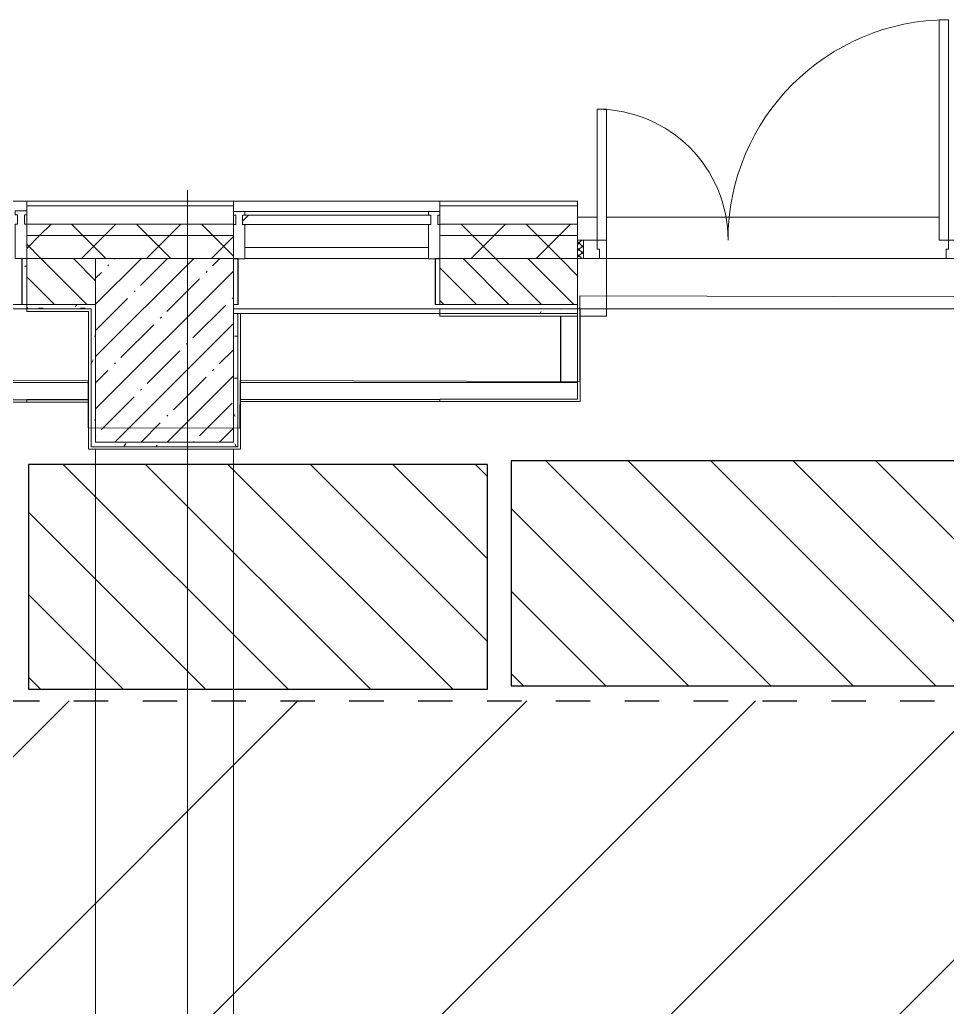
# Model space of a CAD drawing. Header units: millimetres. Extents: x -1113 to 415037, y -3642 to 354837.
# Drawn here: x 17844 to 21885, y 23702 to 28004 of the extents above; entities that cross this region are included whole.
import ezdxf

# ---------------------------------------------------------------- set-up
doc = ezdxf.new("R2010")
doc.units = ezdxf.units.MM
doc.linetypes.add('Штрих короткий', pattern=[600, 300, -300])
for name, color, linetype, lineweight in [('0) строит. леса', 20, 'Continuous', 30), ('A-AREA-BNDY', 7, 'Continuous', 5), ('A-DOOR-2', 7, 'Continuous', 5), ('A-DOOR-FRAM-2', 7, 'Continuous', 5), ('A-FLOR', 7, 'Continuous', 9), ('A-GLAZ-CURT', 7, 'Continuous', 9), ('A-GLAZ-CURT-1', 7, 'Continuous', 5), ('A-GLAZ-CURT-2', 7, 'Continuous', 20), ('A-GLAZ-CWMG', 7, 'Continuous', 9), ('A-GLAZ-CWMG-1', 7, 'Continuous', 20), ('A-WALL', 7, 'Continuous', 5), ('I-WALL', 7, 'Continuous', 5), ('S-COLS', 7, 'Continuous', 9), ('S-COLS-1', 7, 'Continuous', 5), ('Оси', 7, 'Continuous', 9)]:
    doc.layers.add(name, color=color, linetype=linetype, lineweight=lineweight)
for name, color, linetype, lineweight, true_color in [('A-DOOR-1', 7, 'Continuous', 5, 0xc0c0c0), ('A-DOOR-FRAM-1', 7, 'Continuous', 5, 0xc0c0c0), ('A-WALL-1', 9, 'Continuous', 5, 0x808080), ('A-WALL-FNSH-1', 9, 'Continuous', 5, 0x808080)]:
    doc.layers.add(name, color=color, linetype=linetype, lineweight=lineweight, true_color=true_color)
pattern_1 = [(45, (64.7, -136.06), (-141.4214, 141.4214), []), (135, (64.7, -136.06), (-141.4214, -141.4214), [])]
pattern_2 = [(0, (64.7, -136.06), (243.84, 60.96), [20.117, -162.763, 20.117, -162.763, -975.36]), (0, (64.7, -136.06), (243.84, 60.96), [-365.76, 20.117, -345.643, 20.117, -162.763, -426.72]), (0, (64.7, -136.06), (243.84, 60.96), [-914.4, 20.117, -101.803, 20.117, -284.683]), (120, (156.14, -105.58), (-174.71291, 180.69163), [20.117, -162.763, 20.117, -162.763, -975.36]), (120, (156.14, -105.58), (-174.71291, 180.69163), [-365.76, 20.117, -345.643, 20.117, -162.763, -426.72]), (120, (156.14, -105.58), (-174.71291, 180.69163), [-914.4, 20.117, -101.803, 20.117, -284.683]), (240, (186.62, 16.34), (-69.12709, -241.65163), [20.117, -162.763, 20.117, -162.763, -975.36]), (240, (186.62, 16.34), (-69.12709, -241.65163), [-365.76, 20.117, -345.643, 20.117, -162.763, -426.72]), (240, (186.62, 16.34), (-69.12709, -241.65163), [-914.4, 20.117, -101.803, 20.117, -284.683])]

# ---------------------------------------------------------------- blocks, each defined once
blk = doc.blocks.new('Прямоугольный импост - Импост структурный с накладкой - 190мм-22856094-Объем проектирования 1 этажа')
at = {"layer": 'A-GLAZ-CWMG-1'}
for p, q in [((-50, 40), (-50, 190)), ((-50, 190), (0, 190)), ((0, 190), (0, 40)), ((-40, 40), (-50, 40)), ((-50, -17), (-50, 0)), ((-50, 0), (-40, 0)), ((-40, 0), (-40, 40)), ((-10, 40), (-10, 0)), ((0, 40), (-10, 40)), ((-10, 0), (0, 0)), ((0, 0), (0, -17)), ((0, -17), (-50, -17))]:
    blk.add_line(p, q, dxfattribs=at)
blk = doc.blocks.new('Системная панель - Стекло - 40мм-V27-Объем проектирования 1 этажа')
at = {"layer": 'A-GLAZ-CURT-1'}
h = blk.add_hatch(dxfattribs=at)
h.set_pattern_fill('FP_52', color=256, style=0, pattern_type=2)
h.set_pattern_definition([(45, (-19360.26, -27088.3), (-565.685, 565.685), [400, -1200]), (45, (-19760.26, -27288.3), (-565.685, 565.685), [1200, -400]), (45, (-18960.26, -27488.3), (-565.685, 565.685), [400, -1200])])
h.paths.add_polyline_path([(116, -40), (410, -38.3), (410, 0), (-410, 0), (-410, -40), (-15.4, -40)])
at = {"layer": 'A-GLAZ-CURT-2'}
for p, q in [((410, 0), (-410, 0)), ((-410, 0), (-410, -40)), ((410, -40), (410, 0)), ((-410, -40), (410, -40))]:
    blk.add_line(p, q, dxfattribs=at)
blk = doc.blocks.new('Прямоугольный импост - Импост структурный с накладкой - 160мм Темный-33186088-Объем проектирования 1 этажа')
at = {"layer": 'A-GLAZ-CWMG'}
for p, q in [((17760.3, 27307), (16960.3, 27307)), ((17760.3, 27150), (16960.3, 27150))]:
    blk.add_line(p, q, dxfattribs=at)
blk = doc.blocks.new('Прямоугольный импост - Импост структурный с накладкой - 190мм-V28-Объем проектирования 1 этажа')
at = {"layer": 'A-GLAZ-CWMG-1'}
for p, q in [((-50, 40), (-50, 190)), ((-50, 190), (0, 190)), ((0, 190), (0, 40)), ((-40, 40), (-50, 40)), ((-50, -17), (-50, 0)), ((-50, 0), (-40, 0)), ((-40, 0), (-40, 40)), ((-10, 40), (-10, 0)), ((0, 40), (-10, 40)), ((-10, 0), (0, 0)), ((0, 0), (0, -17)), ((0, -17), (-50, -17))]:
    blk.add_line(p, q, dxfattribs=at)
blk = doc.blocks.new('Прямоугольный импост - Импост структурный с накладкой - 190мм-V63-Объем проектирования 1 этажа')
at = {"layer": 'A-GLAZ-CWMG-1'}
for p, q in [((0, 190), (-50, 190)), ((-50, 190), (-50, 40)), ((0, 40), (0, 188.3)), ((-50, 40), (-40, 40)), ((-40, 0), (-50, 0)), ((-50, 0), (-50, -17)), ((-40, 40), (-40, 0)), ((-10, 0), (-10, 40)), ((-10, 40), (0, 40)), ((0, 0), (-10, 0)), ((0, -17), (0, 0)), ((-50, -17), (0, -17))]:
    blk.add_line(p, q, dxfattribs=at)
blk = doc.blocks.new('BSC_Колонна _Прямоугольная - 600х800-V168-Объем проектирования 1 этажа')
at = {"layer": 'S-COLS-1'}
h = blk.add_hatch(dxfattribs=at)
h.set_pattern_fill('FP_161', color=256, style=0, pattern_type=2)
h.set_pattern_definition([(45, (-18410.26, -26700), (-114.04925, 114.04925), []), (45, (-18296.2, -26700), (-114.04925, 114.04925), [201.613, -40.323, 6.706, -33.617])])
h.paths.add_polyline_path([(-300, -400), (300, -400), (300, 400), (-300, 400), (-300, -369.5)])
for p, q in [((300, 400), (-300, 400)), ((-300, 400), (-300, -400)), ((300, -400), (300, 400)), ((-300, -400), (300, -400))]:
    blk.add_line(p, q, dxfattribs=at)
blk = doc.blocks.new('110_Дверь_СКБ_2Ст_Наружная - ДН-1_л_ Двухстворчатая 1450 х3300 _h_ в свету с верхним остеклением-23567691-Объем проектирования 1 этажа')
at = {"layer": 'A-DOOR-2'}
h = blk.add_hatch(dxfattribs=at)
h.set_pattern_fill('FP_182', color=256, style=0, pattern_type=2)
h.set_pattern_definition([(135, (1501.41, 189.685), (-14.14214, -14.14214), []), (225, (1501.41, 189.685), (14.14214, -14.14214), [])])
h.paths.add_polyline_path([(844.5, -125), (869.5, -125), (869.5, -45), (844.5, -45), (844.5, -85)])
at = {"layer": 'A-DOOR-FRAM-2'}
h = blk.add_hatch(dxfattribs=at)
h.set_pattern_fill('FP_183', color=256, style=0, pattern_type=2)
h.set_pattern_definition([(45, (-621.384, 189.685), (-14.1421, 14.1421), []), (135, (-621.384, 189.685), (-14.1421, -14.1421), [])])
h.paths.add_polyline_path([(-830.5, -125), (-805.5, -124), (-805.5, -45), (-830.5, -45), (-830.5, -85)])
at = {"layer": 'A-DOOR-1'}
for p, q in [((784.5, 915), (744.5, 915)), ((744.5, 915), (744.5, -45)), ((784.5, -45), (784.5, 915)), ((-745.5, 525), (-745.5, -45)), ((-705.5, 525), (-745.5, 525)), ((-705.5, -45), (-705.5, 525)), ((-745.5, -45), (-705.5, -45)), ((744.5, -45), (784.5, -45))]:
    blk.add_line(p, q, dxfattribs=at)
for centre, radius, start, end in [((784.5, -45), 960, 90, 180), ((-745.5, -45), 570, 0, 90)]:
    blk.add_arc(centre, radius, start, end, dxfattribs=at)
at = {"layer": 'A-DOOR-FRAM-1'}
for p, q in [((-805.5, -45), (-830.5, -45)), ((-830.5, -45), (-830.5, -125)), ((-745.5, -45), (-805.5, -45)), ((-805.5, -45), (-805.5, -125)), ((-805.5, -125), (-805.5, -45)), ((-745.5, -85), (-745.5, -45)), ((-735.5, -85), (-745.5, -85)), ((-735.5, -125), (-735.5, -85)), ((784.5, -85), (774.5, -85)), ((774.5, -85), (774.5, -125)), ((784.5, -45), (784.5, -85)), ((844.5, -45), (784.5, -45)), ((844.5, -125), (844.5, -45)), ((869.5, -45), (844.5, -45)), ((844.5, -45), (844.5, -125)), ((869.5, -125), (869.5, -45)), ((-830.5, -125), (-805.5, -125)), ((-805.5, -125), (-735.5, -125)), ((774.5, -125), (844.5, -125)), ((844.5, -125), (869.5, -125))]:
    blk.add_line(p, q, dxfattribs=at)
blk = doc.blocks.new('Зашивка приборов отопления12 - Зашивка приборов отопления-33278990-Объем проектирования 1 этажа')
at = {"layer": 'A-WALL'}
for p, q in [((35540, 23400), (34640, 23400)), ((37340, 23400), (36440, 23400)), ((34309.7, 23079), (37609, 23079)), ((37609, 23079), (34309.7, 23079)), ((34309.7, 23004), (37609, 23004))]:
    blk.add_line(p, q, dxfattribs=at)
blk = doc.blocks.new('Зашивка приборов отопления13 - Зашивка приборов отопления-33279120-Объем проектирования 1 этажа')
at = {"layer": 'A-WALL'}
for p, q in [((19610.3, 26880), (18710.3, 26880)), ((20135.9, 26560), (20135.9, 26849)), ((20136.3, 26849), (20136.3, 26560)), ((18741.3, 26560), (20135.9, 26560)), ((20210, 26560), (20135.9, 26560)), ((18741.3, 26485), (19610.3, 26485))]:
    blk.add_line(p, q, dxfattribs=at)

msp = doc.modelspace()

# ---------------------------------------------------------------- hatches: boundary and pattern name
at = {"layer": '0) строит. леса'}
h = msp.add_hatch(dxfattribs=at)
h.set_pattern_fill('ANSI31', color=256, scale=80, angle=-90)
h.set_pattern_definition([(315, (165864.42, 21882.78), (179.60512, 179.60512), [])])
h.paths.add_polyline_path([(21985.3, 26082.5), (19985.3, 26082.5), (19985.3, 25102.5), (21985.3, 25102.5)])
h = msp.add_hatch(dxfattribs=at)
h.set_pattern_fill('ANSI31', color=256, scale=80, angle=-90)
h.set_pattern_definition([(315, (163761.36, 21867.3), (179.60512, 179.60512), [])])
h.paths.add_polyline_path([(19882.2, 26067), (17882.2, 26067), (17882.2, 25087), (19882.2, 25087)])
at = {"layer": '0) строит. леса', "linetype": 'Штрих короткий', "ltscale": 0.5}
h = msp.add_hatch(dxfattribs=at)
h.set_pattern_fill('ANSI31', color=256, scale=222)
h.paths.add_polyline_path([(15679.9, 25037.1), (27261.3, 25037.1), (27261.3, 16365.4), (15679.9, 16365.4)])
at = {"layer": 'A-WALL'}
h = msp.add_hatch(dxfattribs=at)
h.set_pattern_fill('FP_24', color=256, style=0, pattern_type=2)
h.set_pattern_definition(pattern_1)
h.paths.add_polyline_path([(33782.4, 27063.9), (33824.7, 27063.9), (33824.7, 27113.9), (31974.7, 27113.9), (31974.7, 27063.9), (33774.7, 27063.9)])
h.paths.add_polyline_path([(30874.7, 27063.9), (30874.7, 27113.9), (21974.7, 27113.9), (21974.7, 27063.9), (30687.8, 27063.9)])
h.paths.add_polyline_path([(20274.7, 27063.9), (20274.7, 27113.9), (19675, 27113.9), (19675, 27063.9)])
h.paths.add_polyline_path([(18775, 27063.9), (18775, 27113.9), (17875, 27113.9), (17875, 27063.9), (18309.5, 27063.9)])
h.paths.add_polyline_path([(16246.4, 27063.9), (16975, 27063.9), (16975, 27113.9), (16075, 27113.9), (16075, 27063.9)])
h.paths.add_polyline_path([(13794.7, 27063.9), (15175, 27063.9), (15175, 27113.9), (13794.7, 27113.9)])
h = msp.add_hatch(dxfattribs=at)
h.set_pattern_fill('FP_24', color=256, style=0, pattern_type=2)
h.set_pattern_definition(pattern_1)
h.paths.add_polyline_path([(25874.7, 26963.9), (30842.7, 26965.9), (30842.7, 26973.9), (30874.7, 26973.9), (30874.7, 27063.9), (21974.7, 27063.9), (21974.7, 26963.9), (24498.7, 26963.9)])
h.paths.add_polyline_path([(18309.5, 26963.9), (18775, 26963.9), (18775, 27063.9), (17875, 27063.9), (17875, 26963.9), (18175, 26963.9)])
h.paths.add_polyline_path([(33074.7, 26963.9), (33774.7, 26963.9), (33774.7, 27063.9), (31974.7, 27063.9), (31974.7, 26973.9), (32006.7, 26973.9), (32006.7, 26965.9), (32750.9, 26963.9)])
h.paths.add_polyline_path([(16246.4, 26963.9), (16975, 26963.9), (16975, 27063.9), (16075, 27063.9), (16075, 26963.9)])
h.paths.add_polyline_path([(20274.7, 26963.9), (20274.7, 27063.9), (19675, 27063.9), (19675, 26963.9)])
h.paths.add_polyline_path([(14374.7, 26963.9), (15175, 26963.9), (15175, 27063.9), (13794.7, 27063.9), (13794.7, 26963.9), (14183.3, 26963.9)])
h = msp.add_hatch(dxfattribs=at)
h.set_pattern_fill('FP_2', color=256, style=0, pattern_type=2)
h.set_pattern_definition([(135, (64.7, -136.06), (-70.71068, -70.71068), [])])
h.paths.add_polyline_path([(16100, 26763.9), (16975, 26763.9), (16975, 26963.9), (16075, 26963.9), (16075, 26763.9)])
h.paths.add_polyline_path([(14374.7, 26763.9), (15175, 26763.9), (15175, 26963.9), (14374.7, 26963.9), (14374.7, 26859)])
h.paths.add_polyline_path([(20274.7, 26763.9), (20274.7, 26963.9), (19675, 26963.9), (19675, 26763.9), (19856.8, 26763.9)])
h.paths.add_polyline_path([(18175, 26763.9), (18175, 26963.9), (17875, 26963.9), (17875, 26763.9)])
at = {"layer": 'I-WALL'}
h = msp.add_hatch(dxfattribs=at)
h.set_pattern_fill('FP_191', color=256, style=0, pattern_type=2)
h.set_pattern_definition(pattern_2)
h.paths.add_polyline_path([(17875, 26763.9), (17875, 26963.9), (17855, 26961.7), (17855, 26763.9)])
h = msp.add_hatch(dxfattribs=at)
h.set_pattern_fill('FP_191', color=256, style=0, pattern_type=2)
h.set_pattern_definition(pattern_2)
h.paths.add_polyline_path([(18130.3, 26743.9), (18175, 26743.9), (18175, 26763.9), (17875, 26763.9), (17875, 26743.9)])
h.paths.add_polyline_path([(15032.7, 26743.9), (15175, 26743.9), (15175, 26763.9), (14844.7, 26763.9), (14844.9, 26743.9), (14871.7, 26743.9)])
h.paths.add_polyline_path([(16100, 26743.9), (16975, 26743.9), (16975, 26763.9), (16100, 26763.9)])
h = msp.add_hatch(dxfattribs=at)
h.set_pattern_fill('FP_191', color=256, style=0, pattern_type=2)
h.set_pattern_definition(pattern_2)
h.paths.add_polyline_path([(18175, 26143.9), (18175, 26743.9), (18155, 26742), (18155, 26143.9)])
h = msp.add_hatch(dxfattribs=at)
h.set_pattern_fill('FP_191', color=256, style=0, pattern_type=2)
h.set_pattern_definition(pattern_2)
h.paths.add_polyline_path([(18775, 26163.9), (18795, 26164.6), (18795, 26723.9), (18775, 26723.9), (18775, 26348.9)])
h = msp.add_hatch(dxfattribs=at)
h.set_pattern_fill('FP_191', color=256, style=0, pattern_type=2)
h.set_pattern_definition(pattern_2)
h.paths.add_polyline_path([(20274.7, 26723.9), (20274.7, 26743.9), (19675, 26743.9), (19675, 26723.9), (20201, 26723.9)])
h = msp.add_hatch(dxfattribs=at)
h.set_pattern_fill('FP_191', color=256, style=0, pattern_type=2)
h.set_pattern_definition(pattern_2)
h.paths.add_polyline_path([(18463.8, 26143.9), (18795, 26143.9), (18795, 26163.9), (18175, 26163.9), (18175, 26143.9), (18309.5, 26143.9)])

# ---------------------------------------------------------------- linework, layer by layer
at = {"layer": '0) строит. леса'}
for points in [[(21985.3, 26082.5), (19985.3, 26082.5), (19985.3, 25102.5), (21985.3, 25102.5)], [(19882.2, 26067), (17882.2, 26067), (17882.2, 25087), (19882.2, 25087)]]:
    msp.add_lwpolyline(points, close=True, dxfattribs=at)
at = {"layer": '0) строит. леса', "linetype": 'Штрих короткий', "ltscale": 0.5}
msp.add_lwpolyline([(15679.9, 25037.1), (27261.3, 25037.1), (27261.3, 16365.4), (15679.9, 16365.4)], close=True, dxfattribs=at)
at = {"layer": 'A-AREA-BNDY', "flags": 128}
msp.add_lwpolyline([(21942.9, 26797), (20284.9, 26800.9), (20284.1, 26428.1), (18804.3, 26431.6), (18803.8, 26224.4), (18141.8, 26226), (18142.3, 26431), (14844.1, 26438.7), (14839.8, 24623.7), (13768.8, 24626.2), (13763.1, 22199.2), (14394.1, 22197.7), (14392.6, 21534.7), (13761.6, 21536.2), (13754.3, 18457.2), (14385.3, 18455.8), (14383.8, 17786.8), (13752.8, 17788.2), (13746.7, 15198.2), (20267.7, 15182.9), (20260.4, 12072.9), (22598.4, 12067.5)], dxfattribs=at)
at = {"layer": 'A-FLOR'}
for p, q in [((21849.7, 27143.9), (20399.7, 27143.9)), ((20399.7, 27043.9), (20399.7, 26712.9)), ((20285.7, 26712.9), (20399.7, 26712.9)), ((18175, 22063.9), (18175, 26132.9)), ((18775, 26133.3), (18775, 22065.7))]:
    msp.add_line(p, q, dxfattribs=at)
at = {"layer": 'A-WALL'}
for p, q in [((16975, 27213.9), (17875, 27213.9)), ((17875, 27193.9), (18775, 27193.9)), ((18775, 27213.9), (19675, 27213.9)), ((19675, 27193.9), (20274.7, 27193.9)), ((17875, 27113.9), (18775, 27113.9)), ((19675, 27113.9), (20274.7, 27113.9)), ((20274.7, 27143.9), (20359.7, 27143.9)), ((17875, 27063.9), (18775, 27063.9)), ((19675, 27063.9), (20274.7, 27063.9)), ((18175, 26963.9), (17855, 26963.9)), ((17875, 26963.9), (18175, 26963.9)), ((19625.1, 26963.9), (18824.5, 26963.9)), ((20274.7, 26963.9), (19655, 26963.9)), ((19675, 26963.9), (20274.7, 26963.9)), ((21879.7, 26963.9), (20369.7, 26963.9)), ((18175, 26763.9), (17855, 26763.9)), ((18155, 26743.9), (17875, 26743.9)), ((18155, 26743.9), (18144, 26743.9)), ((18155, 26743.9), (18155, 26743.9)), ((18155, 26143.9), (18155, 26743.9)), ((19675, 26723.9), (20274.7, 26723.9))]:
    msp.add_line(p, q, dxfattribs=at)
at = {"layer": 'A-WALL-1'}
for p, q in [((17875, 27193.9), (17875, 26963.9)), ((18775, 26963.9), (18775, 27193.9)), ((19675, 27193.9), (19675, 26963.9)), ((20274.7, 27043.9), (20274.7, 27193.9)), ((17855, 26963.9), (17855, 26763.9)), ((17875, 26743.9), (17875, 26963.9)), ((18795, 26963.9), (18775, 26963.9)), ((18795, 26763.9), (18795, 26963.9)), ((19655, 26963.9), (19655, 26763.9)), ((19675, 26963.9), (19675, 26763.9)), ((20274.7, 26763.9), (20274.7, 26963.9)), ((18775, 26763.9), (18795, 26763.9)), ((19655, 26763.9), (20274.7, 26763.9)), ((18795, 26723.9), (18775, 26723.9)), ((18795, 26143.9), (18795, 26723.9)), ((20274.7, 26743.9), (19675, 26743.9)), ((19675, 26743.9), (19675, 26723.9)), ((20274.7, 26723.9), (20274.7, 26743.9)), ((18155, 26143.9), (18795, 26143.9))]:
    msp.add_line(p, q, dxfattribs=at)
at = {"layer": 'A-WALL-FNSH-1'}
for p, q in [((18775, 27213.9), (17875, 27213.9)), ((17875, 27213.9), (17875, 27193.9)), ((18775, 27193.9), (18775, 27213.9)), ((20274.7, 27213.9), (19675, 27213.9)), ((19675, 27213.9), (19675, 27193.9)), ((20274.7, 27193.9), (20274.7, 27213.9)), ((17854, 26963.9), (17854, 26763.9)), ((17855, 26963.9), (17854, 26963.9)), ((18796, 26963.9), (18795, 26963.9)), ((18796, 26763.9), (18796, 26963.9)), ((19654, 26963.9), (19654, 26763.9)), ((19655, 26963.9), (19654, 26963.9)), ((17854, 26763.9), (17855, 26763.9)), ((18795, 26763.9), (18796, 26763.9)), ((19654, 26763.9), (19655, 26763.9)), ((17875, 26743.9), (17875, 26732.9)), ((17875, 26732.9), (18144, 26732.9)), ((18144, 26732.9), (18144, 26132.9)), ((18806, 26723.9), (18795, 26723.9)), ((18806, 26132.9), (18806, 26723.9)), ((19675, 26723.9), (19675, 26712.9)), ((20274.7, 26712.9), (20274.7, 26723.9)), ((19675, 26712.9), (20274.7, 26712.9)), ((18144, 26132.9), (18806, 26132.9))]:
    msp.add_line(p, q, dxfattribs=at)
at = {"layer": 'I-WALL'}
for p, q in [((18824.5, 26963.9), (19625.1, 26963.9)), ((20369.7, 26963.9), (21879.7, 26963.9)), ((16996, 26763.9), (17854, 26763.9)), ((20274.7, 26763.9), (20274.7, 26743.9)), ((17875, 26743.9), (16975, 26743.9)), ((17875, 26743.9), (16975, 26743.9)), ((19675, 26743.9), (18775, 26743.9)), ((19675, 26723.9), (18806, 26723.9)), ((21974.7, 26743.9), (20274.7, 26743.9)), ((20285.7, 26743.9), (20285.7, 26340.1)), ((20274.7, 26351.1), (20274.7, 26712.9)), ((18144, 26337.9), (14845.7, 26337.9)), ((17875, 26348.9), (18144, 26348.9)), ((17875, 26348.9), (17875, 26337.9)), ((20285.7, 26340.1), (18806, 26340.1)), ((19675, 26351.1), (20274.7, 26351.1)), ((19675, 26351.1), (19675, 26340.1))]:
    msp.add_line(p, q, dxfattribs=at)
at = {"layer": 'Оси'}
msp.add_lwpolyline([(18574.7, -2042.3), (18574.7, 2957.7), (18574.7, 22262), (18574.7, 27262)], dxfattribs=at)

# ---------------------------------------------------------------- block references
at = {"layer": 'A-DOOR-1'}
msp.add_blockref('110_Дверь_СКБ_2Ст_Наружная - ДН-1_л_ Двухстворчатая 1450 х3300 _h_ в свету с верхним остеклением-23567691-Объем проектирования 1 этажа', (21105.2, 27088.9), dxfattribs=at)
at = {"layer": 'A-GLAZ-CURT'}
msp.add_blockref('Системная панель - Стекло - 40мм-V27-Объем проектирования 1 этажа', (19225, 27152.2), dxfattribs=at)
at = {"layer": 'A-GLAZ-CWMG', "extrusion": (0, 0, -1), "rotation": 180}
for name, p in [('Прямоугольный импост - Импост структурный с накладкой - 190мм-22856094-Объем проектирования 1 этажа', (-17875, 27153.9)), ('Прямоугольный импост - Импост структурный с накладкой - 190мм-V28-Объем проектирования 1 этажа', (-19675, 27152.2))]:
    msp.add_blockref(name, p, dxfattribs=at)
at = {"layer": 'A-GLAZ-CWMG', "rotation": 180}
msp.add_blockref('Прямоугольный импост - Импост структурный с накладкой - 190мм-V63-Объем проектирования 1 этажа', (18775, 27152.2), dxfattribs=at)
at = {"layer": 'A-GLAZ-CWMG'}
msp.add_blockref('Прямоугольный импост - Импост структурный с накладкой - 160мм Темный-33186088-Объем проектирования 1 этажа', (1864.7, -137.8), dxfattribs=at)
at = {"layer": 'A-WALL'}
for name, p in [('Зашивка приборов отопления12 - Зашивка приборов отопления-33278990-Объем проектирования 1 этажа', (-19465, 3343.9)), ('Зашивка приборов отопления13 - Зашивка приборов отопления-33279120-Объем проектирования 1 этажа', (64.7, -136.1))]:
    msp.add_blockref(name, p, dxfattribs=at)
at = {"layer": 'S-COLS'}
msp.add_blockref('BSC_Колонна _Прямоугольная - 600х800-V168-Объем проектирования 1 этажа', (18475, 26563.9), dxfattribs=at)

doc.saveas('drawing.dxf')
